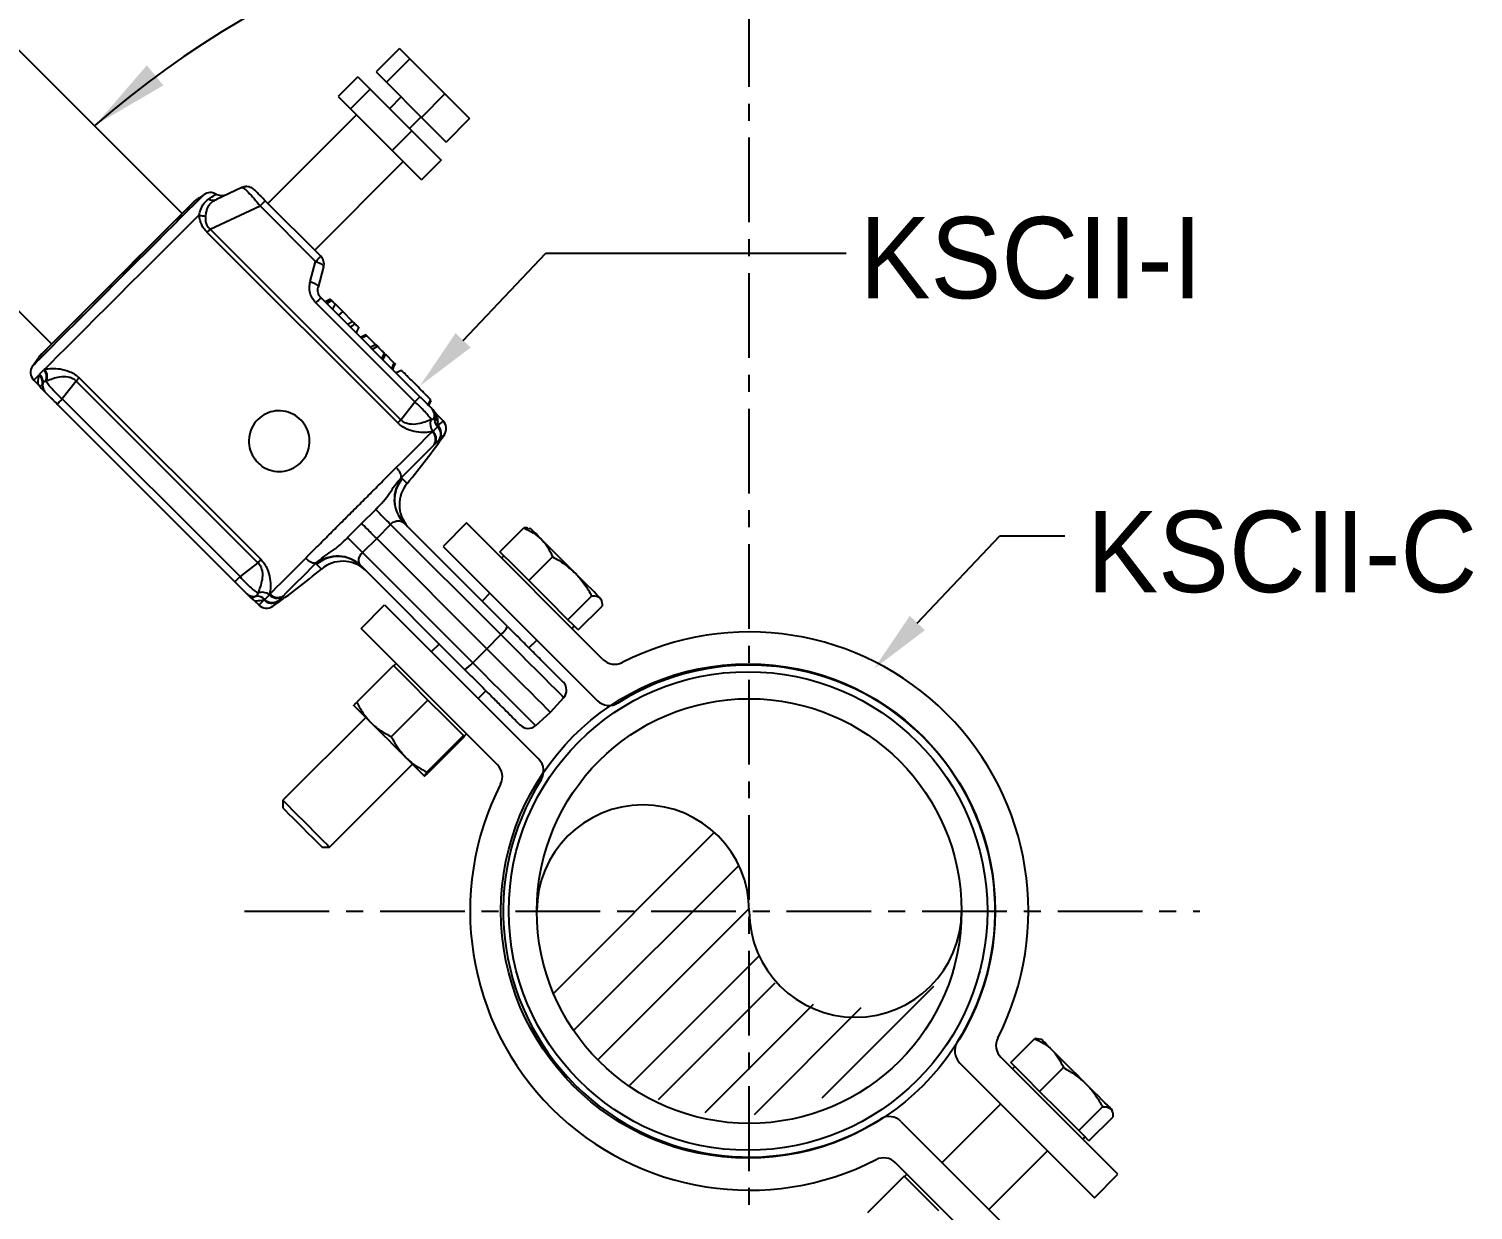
# Model space of a CAD drawing. Header units: millimetres. Extents: x 0 to 42050, y 0 to 29700.
# Drawn here: x 10152 to 12283, y 19107 to 20850 of the extents above; entities that cross this region are included whole.
import ezdxf

# ---------------------------------------------------------------- set-up
doc = ezdxf.new("R2010")
doc.units = ezdxf.units.MM
doc.header["$LTSCALE"] = 50
doc.linetypes.add('CENTERX2', pattern=[4, 2.5, -0.5, 0.5, -0.5])
for name, color, linetype in [('3', 3, 'Continuous'), ('9', 7, 'Continuous'), ('KVC', 7, 'Continuous')]:
    doc.layers.add(name, color=color, linetype=linetype)
doc.styles.add('돋움', font='')
doc.styles.get('돋움').set_extended_font_data('Dotum')

msp = doc.modelspace()

# ---------------------------------------------------------------- linework, layer by layer
at = {"color": 1, "linetype": 'CENTERX2'}
msp.add_line((11214.6, 18965), (11214.6, 21654.7), dxfattribs=at)
at = {"color": 1, "linetype": 'CENTERX2', "elevation": 0}
msp.add_lwpolyline([(10469.8, 19548.6), (11879.5, 19548.6)], dxfattribs=at)
at = {"color": 1}
msp.add_arc((11211.3, 19599.7), 1467.7, 89.8725, 130.9417, dxfattribs=at)
msp.add_solid([(10350.2, 20767.1), (10325.7, 20796.6), (10249.5, 20708.4)], dxfattribs=at)
at = {"layer": '3'}
for p, q in [((10792.4, 20390.8), (10914.3, 20519.6)), ((10914.3, 20519.6), (11357.8, 20519.6)), ((11462.6, 19973.6), (11584.6, 20102.4)), ((11584.6, 20102.4), (11680.4, 20102.4))]:
    msp.add_line(p, q, dxfattribs=at)
for points in [[(10803.6, 20380.2), (10781.2, 20401.4), (10728.8, 20323.7)], [(11473.8, 19963), (11451.5, 19984.2), (11399.1, 19906.5)]]:
    msp.add_solid(points, dxfattribs=at)
at = {"layer": '9', "color": 8}
for p, q in [((11163.1, 19664.7), (10925.6, 19427.2)), ((11199.3, 19616), (10955.5, 19372.2)), ((11214.5, 19552.5), (10991, 19329)), ((11229.3, 19482.3), (11037.2, 19290.2)), ((11252.3, 19442.1), (11080.3, 19270.1)), ((11486.4, 19437.1), (11321.6, 19272.3)), ((11308.9, 19410.7), (11149.2, 19250.9)), ((11379.4, 19405.7), (11221.7, 19247.9))]:
    msp.add_line(p, q, dxfattribs=at)
at = {"layer": '9', "color": 7}
for radius in [364.7, 353.1]:
    msp.add_circle((11212.9, 19548.7), radius, dxfattribs=at)
at = {"layer": '9'}
msp.add_circle((11214.6, 19548.6), 313.4, dxfattribs=at)
for centre, start, end in [((11057.9, 19548.6), 0, 180), ((11371.3, 19548.6), 180, 0)]:
    msp.add_arc(centre, 156.7, start, end, dxfattribs=at)
at = {"layer": 'KVC', "color": 3, "linetype": 'Continuous', "lineweight": 25}
for p, q in [((10377.7, 20577.9), (9681.6, 21274)), ((9481.1, 21089.6), (10185.3, 20385.4)), ((10465.9, 20616.3), (10428.7, 20598.9)), ((10381, 20580.9), (10387.7, 20587.5)), ((10390.6, 20590.7), (10385.8, 20586)), ((10386.8, 20582.7), (10395, 20590.9)), ((10387.7, 20587.5), (10392.5, 20592.4)), ((10393.4, 20593.6), (10390.6, 20590.7)), ((10392.5, 20592.4), (10395.4, 20595.3)), ((10394.4, 20594.6), (10393.4, 20593.6)), ((10395, 20590.9), (10401.6, 20597.4)), ((10395.4, 20595.3), (10396.4, 20596.3)), ((10401.6, 20597.4), (10406.3, 20602.2)), ((10406.3, 20602.2), (10409.1, 20605)), ((10409.1, 20605), (10410.1, 20606)), ((10419.2, 20554.8), (10492.9, 20589.2)), ((10492.9, 20589.2), (10494.6, 20590.8)), ((10492.9, 20589.2), (10574.8, 20507.3)), ((10494.6, 20590.8), (10496, 20592.3)), ((10496, 20592.3), (10497.3, 20593.6)), ((10497.3, 20593.6), (10498.4, 20594.7)), ((10498.4, 20594.7), (10499.3, 20595.6)), ((10499.3, 20595.6), (10500, 20596.2)), ((10500, 20596.2), (10500.4, 20596.6)), ((10500.4, 20596.6), (10500.5, 20596.8)), ((10582.4, 20514.9), (10500.5, 20596.8)), ((10371.1, 20571.2), (10361.3, 20561.5)), ((10362.8, 20562.7), (10372.7, 20572.6)), ((10365.9, 20561.8), (10377.1, 20573)), ((10379.3, 20579.5), (10371.1, 20571.2)), ((10372.7, 20572.6), (10381, 20580.9)), ((10377.1, 20573), (10386.8, 20582.7)), ((10385.8, 20586), (10379.3, 20579.5)), ((10391.7, 20564.9), (10402.8, 20576)), ((10350.2, 20550.4), (10337.9, 20538.1)), ((10339, 20538.9), (10351.5, 20551.4)), ((10340, 20535.9), (10353.5, 20549.4)), ((10361.3, 20561.5), (10350.2, 20550.4)), ((10351.5, 20551.4), (10362.8, 20562.7)), ((10353.5, 20549.4), (10365.9, 20561.8)), ((10365.1, 20538.3), (10379.1, 20552.3)), ((10379.1, 20552.3), (10391.7, 20564.9)), ((10414.6, 20550.2), (10415.1, 20550.7)), ((10695.9, 20269), (10414.6, 20550.2)), ((10415.1, 20550.7), (10415.6, 20551.2)), ((10415.6, 20551.2), (10416.2, 20551.8)), ((10416.2, 20551.8), (10416.7, 20552.3)), ((10416.7, 20552.3), (10417.3, 20552.9)), ((10417.3, 20552.9), (10418, 20553.5)), ((10418, 20553.5), (10418.6, 20554.2)), ((10418.6, 20554.2), (10419.2, 20554.8)), ((10419.2, 20554.8), (10700.5, 20273.6)), ((10324.7, 20524.9), (10310.7, 20510.9)), ((10311.3, 20511.2), (10325.6, 20525.4)), ((10337.9, 20538.1), (10324.7, 20524.9)), ((10325.6, 20525.4), (10339, 20538.9)), ((10325.7, 20521.6), (10340, 20535.9)), ((10334.2, 20507.4), (10350.1, 20523.3)), ((10350.1, 20523.3), (10365.1, 20538.3)), ((10295.3, 20491.2), (10310.7, 20506.6)), ((10310.7, 20510.9), (10296.2, 20496.4)), ((10296.6, 20496.5), (10311.3, 20511.2)), ((10310.7, 20506.6), (10325.7, 20521.6)), ((10317.7, 20490.9), (10334.2, 20507.4)), ((10566.8, 20477.5), (10574.8, 20507.3)), ((10574.8, 20507.3), (10576.4, 20508.9)), ((10574.8, 20507.3), (10577.4, 20506.4)), ((10576.4, 20508.9), (10577.9, 20510.4)), ((10577.4, 20506.4), (10579.8, 20505.4)), ((10577.9, 20510.4), (10579.2, 20511.7)), ((10579.2, 20511.7), (10580.3, 20512.8)), ((10579.8, 20505.4), (10581.9, 20504.3)), ((10580.3, 20512.8), (10581.2, 20513.7)), ((10581.2, 20513.7), (10581.8, 20514.4)), ((10581.8, 20514.4), (10582.2, 20514.8)), ((10581.9, 20504.3), (10583.7, 20503.2)), ((10582.2, 20514.8), (10582.4, 20514.9)), ((10583.7, 20503.2), (10585.1, 20502.1)), ((10585.1, 20502.1), (10586.1, 20501.1)), ((10281.5, 20481.7), (10266.7, 20466.9)), ((10266.7, 20466.5), (10281.6, 20481.5)), ((10279.7, 20475.6), (10295.3, 20491.2)), ((10296.2, 20496.4), (10281.5, 20481.7)), ((10281.6, 20481.5), (10296.6, 20496.5)), ((10300.8, 20474), (10317.7, 20490.9)), ((10586.6, 20499.2), (10578.6, 20469.4)), ((10586.1, 20501.1), (10586.6, 20500.1)), ((10586.6, 20500.1), (10586.6, 20499.2)), ((10249, 20444.9), (10264.2, 20460.1)), ((10251.9, 20451.8), (10266.7, 20466.5)), ((10266.7, 20466.9), (10252.3, 20452.4)), ((10264.2, 20460.1), (10279.7, 20475.6)), ((10283.9, 20457.1), (10300.8, 20474)), ((10566.8, 20477.5), (10569.4, 20476.6)), ((10569.4, 20476.6), (10571.8, 20475.6)), ((10571.8, 20475.6), (10573.9, 20474.5)), ((10573.9, 20474.5), (10575.7, 20473.4)), ((10575.7, 20473.4), (10577.1, 20472.3)), ((10577.1, 20472.3), (10578.1, 20471.3)), ((10578.1, 20471.3), (10578.6, 20470.3)), ((10578.6, 20470.3), (10578.6, 20469.4)), ((10238.3, 20438.4), (10225, 20425.2)), ((10234.3, 20430.2), (10249, 20444.9)), ((10237.7, 20437.6), (10251.9, 20451.8)), ((10252.3, 20452.4), (10238.3, 20438.4)), ((10250.7, 20423.9), (10267.1, 20440.3)), ((10267.1, 20440.3), (10283.9, 20457.1)), ((10575.2, 20446.1), (10576.8, 20447.7)), ((10721.2, 20300.1), (10575.2, 20446.1)), ((10576.8, 20447.7), (10578.3, 20449.1)), ((10578.3, 20449.1), (10579.6, 20450.4)), ((10579.6, 20450.4), (10580.7, 20451.6)), ((10580.7, 20451.6), (10581.6, 20452.5)), ((10581.6, 20452.5), (10582.3, 20453.1)), ((10582.3, 20453.1), (10582.7, 20453.5)), ((10582.7, 20453.5), (10582.8, 20453.6)), ((10728.8, 20307.7), (10582.8, 20453.6)), ((10592.7, 20449.6), (10588.7, 20447.7)), ((10591.5, 20445), (10598.2, 20449.8)), ((10596.6, 20451.4), (10592.7, 20449.6)), ((10603.4, 20444.6), (10599.7, 20436.7)), ((10614.8, 20433.2), (10603.4, 20444.6)), ((10211.8, 20411.6), (10224.3, 20424.1)), ((10225, 20425.2), (10212.7, 20412.9)), ((10220.4, 20416.3), (10234.3, 20430.2)), ((10224.3, 20424.1), (10237.7, 20437.6)), ((10235.1, 20408.3), (10250.7, 20423.9)), ((10614.8, 20433.2), (10608.7, 20427.8)), ((10629.2, 20418.8), (10614.8, 20433.2)), ((10621.7, 20414.8), (10629.2, 20418.8)), ((10190.6, 20390.5), (10200.5, 20400.4)), ((10201.6, 20401.8), (10191.9, 20392.1)), ((10195.6, 20391.5), (10207.4, 20403.3)), ((10200.5, 20400.4), (10211.8, 20411.6)), ((10212.7, 20412.9), (10201.6, 20401.8)), ((10207.4, 20403.3), (10220.4, 20416.3)), ((10220.4, 20393.6), (10235.1, 20408.3)), ((10645.1, 20397.1), (10641.2, 20395.2)), ((10649.1, 20398.9), (10641.3, 20395.2)), ((10650.3, 20397.7), (10642.6, 20393.9)), ((10649, 20399), (10645.1, 20397.1)), ((10650.3, 20397.7), (10649.1, 20398.9)), ((10663.2, 20384.8), (10650.3, 20397.7)), ((10170.8, 20370.7), (10175.6, 20375.5)), ((10177.2, 20377.3), (10172.4, 20372.6)), ((10175.6, 20375.5), (10182.2, 20382.1)), ((10176.1, 20372), (10185.1, 20381)), ((10183.7, 20383.9), (10177.2, 20377.3)), ((10182.2, 20382.1), (10190.6, 20390.5)), ((10191.9, 20392.1), (10183.7, 20383.9)), ((10185.1, 20381), (10195.6, 20391.5)), ((10194.6, 20367.8), (10206.8, 20380)), ((10206.8, 20380), (10220.4, 20393.6)), ((10655.5, 20381), (10663.2, 20384.8)), ((10658.5, 20377.9), (10666, 20382)), ((10663.2, 20384.8), (10666, 20382)), ((10157.2, 20353), (10157.4, 20353.3)), ((10157.4, 20353.3), (10159.3, 20355.2)), ((10159.3, 20355.2), (10163.1, 20359)), ((10163.1, 20359), (10168.7, 20364.6)), ((10166.9, 20366.7), (10167.9, 20367.7)), ((10167.9, 20367.7), (10170.8, 20370.7)), ((10169.5, 20369.7), (10168.6, 20368.7)), ((10168.7, 20364.6), (10176.1, 20372)), ((10172.4, 20372.6), (10169.5, 20369.7)), ((10175, 20348.3), (10184, 20357.2)), ((10184, 20357.2), (10194.6, 20367.8)), ((10672.6, 20363.9), (10676.4, 20371.6)), ((10677.8, 20370.2), (10674, 20362.5)), ((10690.9, 20357.1), (10677.8, 20370.2)), ((10687.1, 20349.3), (10690.9, 20357.1)), ((10159, 20332.2), (10159.5, 20332.7)), ((10159, 20332.2), (10165.4, 20325.8)), ((10159.5, 20332.7), (10160.9, 20334.1)), ((10160.9, 20334.1), (10163.3, 20336.5)), ((10163.3, 20336.5), (10166.6, 20339.8)), ((10166.9, 20340.4), (10166.6, 20339.8)), ((10167.1, 20340.9), (10166.9, 20340.4)), ((10167.1, 20340.9), (10174.1, 20347.8)), ((10175, 20348.3), (10174.1, 20347.8)), ((10221.5, 20330.7), (10222.1, 20331.4)), ((10222.1, 20331.4), (10222.8, 20332)), ((10222.8, 20332), (10223.4, 20332.6)), ((10223.4, 20332.6), (10224, 20333.2)), ((10224, 20333.2), (10224.5, 20333.8)), ((10224.5, 20333.8), (10225.1, 20334.3)), ((10225.1, 20334.3), (10225.6, 20334.9)), ((10225.6, 20334.9), (10226.1, 20335.3)), ((10226.1, 20335.3), (10494.2, 20067.3)), ((10701.5, 20346.5), (10693.7, 20342.8)), ((10167.6, 20323), (10169.9, 20320.1)), ((10172.1, 20327.7), (10171.9, 20326.8)), ((10171.9, 20327), (10172, 20327.4)), ((10176.7, 20330.6), (10177.9, 20331.1)), ((10221.5, 20330.7), (10200.9, 20304.3)), ((10489.5, 20062.7), (10221.5, 20330.7)), ((10193.3, 20296.8), (10193.4, 20296.9)), ((10193.3, 20296.8), (10455.6, 20034.5)), ((10193.4, 20296.9), (10193.8, 20297.3)), ((10193.8, 20297.3), (10194.5, 20298)), ((10194.5, 20298), (10195.4, 20298.8)), ((10195.4, 20298.8), (10196.5, 20300)), ((10196.5, 20300), (10197.8, 20301.3)), ((10197.8, 20301.3), (10199.3, 20302.7)), ((10199.3, 20302.7), (10200.9, 20304.3)), ((10200.9, 20304.3), (10463.2, 20042.1)), ((10700.5, 20273.6), (10721.2, 20300.1)), ((10721.2, 20300.1), (10728.8, 20307.7)), ((10696.4, 20269.5), (10695.9, 20269)), ((10696.9, 20270), (10696.4, 20269.5)), ((10697.4, 20270.5), (10696.9, 20270)), ((10698, 20271.1), (10697.4, 20270.5)), ((10698.6, 20271.7), (10698, 20271.1)), ((10699.2, 20272.3), (10698.6, 20271.7)), ((10699.8, 20272.9), (10699.2, 20272.3)), ((10700.5, 20273.6), (10699.8, 20272.9)), ((10745.5, 20273.8), (10745.4, 20273.8)), ((10745.4, 20273.8), (10745.4, 20273.8)), ((10745.4, 20273.8), (10745.4, 20273.8)), ((10745.4, 20273.8), (10745.4, 20273.8)), ((10745.4, 20273.8), (10745.4, 20273.8)), ((10745.4, 20273.8), (10745.4, 20273.8)), ((10745.9, 20273.9), (10745.5, 20273.8)), ((10747.2, 20274.1), (10745.9, 20273.9)), ((10748.6, 20274.6), (10747.2, 20274.1)), ((10749.2, 20275.5), (10748.6, 20274.6)), ((10749.8, 20276.4), (10749.2, 20275.5)), ((10751.8, 20283.2), (10749.4, 20286.4)), ((10750, 20276.7), (10749.8, 20276.4)), ((10749.8, 20274.9), (10749.8, 20276)), ((10750, 20276.7), (10750.1, 20277.6)), ((10762.9, 20272.2), (10751.8, 20283.3)), ((10755.4, 20264.7), (10755.3, 20270.9)), ((10758.7, 20268), (10755.4, 20264.7)), ((10761, 20270.3), (10758.7, 20268)), ((10762.4, 20271.7), (10761, 20270.3)), ((10762.9, 20272.2), (10762.4, 20271.7)), ((10736.5, 20245.8), (10741.9, 20251.2)), ((10741.9, 20251.2), (10746.7, 20256)), ((10748, 20256.7), (10746.7, 20256)), ((10748, 20256.7), (10754.8, 20263.4)), ((10755.4, 20264.7), (10754.8, 20263.4)), ((10760.8, 20247.6), (10757.8, 20244.6)), ((10763, 20249.8), (10760.8, 20247.6)), ((10764.3, 20251.1), (10763, 20249.8)), ((10764.7, 20251.5), (10764.3, 20251.1)), ((10709.7, 20219), (10717.1, 20226.4)), ((10717.1, 20226.4), (10724.1, 20233.4)), ((10724.1, 20233.4), (10730.5, 20239.8)), ((10730.5, 20239.8), (10736.5, 20245.8)), ((10734.6, 20221.4), (10740.1, 20227)), ((10740.1, 20227), (10745.2, 20232)), ((10745.2, 20232), (10749.7, 20236.5)), ((10749.7, 20236.5), (10750.6, 20237.4)), ((10756.8, 20243.7), (10750.6, 20237.4)), ((10756.8, 20243.7), (10757.8, 20244.6)), ((10693.7, 20203.1), (10701.9, 20211.2)), ((10701.9, 20211.2), (10709.7, 20219)), ((10715.2, 20202.1), (10722.1, 20208.9)), ((10722.1, 20208.9), (10728.6, 20215.4)), ((10728.6, 20215.4), (10734.6, 20221.4)), ((10700.4, 20187.2), (10708, 20194.8)), ((10700.4, 20187.2), (10702, 20187.2)), ((10702, 20187.2), (10702.7, 20186.9)), ((10702.7, 20186.9), (10709.8, 20179.8)), ((10708, 20194.8), (10715.2, 20202.1)), ((10642.4, 20120.7), (10663.5, 20141.4)), ((10621.7, 20099.7), (10642.4, 20120.7)), ((10685.5, 20119.1), (10664.9, 20098.2)), ((10685.5, 20119.1), (10848.1, 19956.5)), ((10705.3, 20121.2), (10704.4, 20122.1)), ((10857.9, 19968.6), (10705.3, 20121.2)), ((10797.3, 20121.4), (10762.8, 20086.8)), ((10998.8, 19919.9), (10797.3, 20121.4)), ((10664.9, 20098.2), (10644, 20077.6)), ((10664.9, 20098.2), (10827.5, 19935.7)), ((10711.1, 20115.5), (10711.9, 20114.7)), ((10644, 20077.6), (10806.6, 19915)), ((10762.8, 20086.8), (10990.6, 19859)), ((10489.5, 20062.7), (10463.2, 20042.1)), ((10490.2, 20063.3), (10489.5, 20062.7)), ((10490.8, 20064), (10490.2, 20063.3)), ((10491.4, 20064.6), (10490.8, 20064)), ((10492, 20065.2), (10491.4, 20064.6)), ((10492.6, 20065.7), (10492, 20065.2)), ((10493.2, 20066.3), (10492.6, 20065.7)), ((10493.7, 20066.8), (10493.2, 20066.3)), ((10494.2, 20067.3), (10493.7, 20066.8)), ((10544.1, 20053.4), (10551.9, 20061.2)), ((10551.9, 20061.2), (10560.1, 20069.4)), ((10561.1, 20047.9), (10568.4, 20055.2)), ((10568.4, 20055.2), (10576, 20062.8)), ((10576, 20062.8), (10575.9, 20061.1)), ((10576.3, 20060.4), (10575.9, 20061.1)), ((10579.4, 20057.3), (10576.3, 20060.4)), ((10581.6, 20055.1), (10579.4, 20057.3)), ((10582.9, 20053.8), (10581.6, 20055.1)), ((10641.1, 20058.8), (10641.9, 20057.9)), ((10641.9, 20057.9), (10794.6, 19905.2)), ((10852.7, 20073), (10849.2, 20069.5)), ((10455.6, 20034.5), (10455.7, 20034.6)), ((10455.7, 20034.6), (10456.1, 20035)), ((10456.1, 20035), (10456.8, 20035.7)), ((10456.8, 20035.7), (10457.7, 20036.6)), ((10457.7, 20036.6), (10458.8, 20037.7)), ((10458.8, 20037.7), (10460.1, 20039)), ((10460.1, 20039), (10461.6, 20040.4)), ((10461.6, 20040.4), (10463.2, 20042.1)), ((10523.3, 20032.6), (10529.8, 20039.1)), ((10529.8, 20039.1), (10536.7, 20046)), ((10536.7, 20046), (10544.1, 20053.4)), ((10541.7, 20028.5), (10547.7, 20034.6)), ((10547.7, 20034.6), (10554.2, 20041)), ((10554.2, 20041), (10561.1, 20047.9)), ((10583.4, 20053.3), (10582.9, 20053.8)), ((10648.5, 20051.3), (10647.6, 20052.1)), ((10482.8, 20013), (10484.6, 20013)), ((10484.6, 20013), (10486.5, 20013.2)), ((10487.3, 20013.8), (10488.8, 20014.2)), ((10488.4, 20013.7), (10489.6, 20015.2)), ((10499.7, 20008.4), (10506.5, 20015.3)), ((10507.1, 20016.4), (10506.5, 20015.3)), ((10507.1, 20016.4), (10511.9, 20021.3)), ((10511.9, 20021.3), (10517.3, 20026.7)), ((10517.3, 20026.7), (10523.3, 20032.6)), ((10525.8, 20012.6), (10519.5, 20006.3)), ((10526.7, 20013.5), (10525.8, 20012.6)), ((10526.7, 20013.5), (10531.2, 20018)), ((10531.2, 20018), (10536.2, 20023)), ((10536.2, 20023), (10541.7, 20028.5)), ((10831.9, 20017.6), (10820.4, 20006.1)), ((10478.9, 20011.1), (10481.8, 20008.8)), ((10484.6, 20006.6), (10490.9, 20000.3)), ((10491.4, 20000.7), (10490.9, 20000.3)), ((10492.8, 20002.2), (10491.4, 20000.7)), ((10495.2, 20004.5), (10492.8, 20002.2)), ((10498.5, 20007.8), (10495.2, 20004.5)), ((10498.5, 20007.8), (10499.2, 20008.1)), ((10499.2, 20008.1), (10499.7, 20008.4)), ((10512.1, 19998.9), (10511.6, 19998.4)), ((10513.4, 20000.2), (10512.1, 19998.9)), ((10515.6, 20002.4), (10513.4, 20000.2)), ((10518.6, 20005.4), (10515.6, 20002.4)), ((10518.6, 20005.4), (10519.1, 20006)), ((10519.1, 20006), (10519.5, 20006.3)), ((10641.8, 19965.8), (10676.4, 20000.4)), ((10676.4, 20000.4), (10904.2, 19772.6)), ((10952.9, 19965.8), (10956.4, 19969.3)), ((10827.5, 19935.7), (10848.1, 19956.5)), ((10848.1, 19956.5), (10862.3, 19942.3)), ((10889.5, 19937), (10901.1, 19948.5)), ((10757, 19942.7), (10745.5, 19931.2)), ((10806.6, 19915), (10827.5, 19935.7)), ((10827.5, 19935.7), (10841.8, 19921.3)), ((10862.3, 19942.3), (10876.1, 19928.6)), ((10876.1, 19928.6), (10889, 19915.6)), ((10806.6, 19915), (10820.8, 19900.8)), ((10841.8, 19921.3), (10855.7, 19907.5)), ((10855.7, 19907.5), (10868.8, 19894.3)), ((10889, 19915.6), (10901, 19903.7)), ((10820.8, 19900.8), (10834.5, 19887.1)), ((10834.5, 19887.1), (10847.5, 19874.1)), ((10868.8, 19894.3), (10880.9, 19882.2)), ((10901, 19903.7), (10911.8, 19892.9)), ((10911.8, 19892.9), (10921.1, 19883.6)), ((10814.6, 19862.1), (10826.2, 19873.6)), ((10847.5, 19874.1), (10859.5, 19862.1)), ((10880.9, 19882.2), (10891.8, 19871.4)), ((10891.8, 19871.4), (10901.2, 19862)), ((10921.1, 19883.6), (10928.7, 19875.9)), ((10921.2, 19841.9), (10940.9, 19863.8)), ((10928.7, 19875.9), (10934.6, 19870)), ((10934.6, 19870), (10938.6, 19866)), ((10938.6, 19866), (10940.6, 19864)), ((10940.6, 19864), (10940.9, 19863.8)), ((10859.5, 19862.1), (10870.2, 19851.4)), ((10870.2, 19851.4), (10879.5, 19842.1)), ((10879.5, 19842.1), (10887.2, 19834.4)), ((10899.4, 19822.2), (10921.2, 19841.9)), ((10901.2, 19862), (10908.9, 19854.2)), ((10908.9, 19854.2), (10914.9, 19848.2)), ((10914.9, 19848.2), (10918.9, 19844.2)), ((10918.9, 19844.2), (10921, 19842.2)), ((10921, 19842.2), (10921.2, 19841.9)), ((10887.2, 19834.4), (10893.1, 19828.5)), ((10893.1, 19828.5), (10897.1, 19824.5)), ((10897.1, 19824.5), (10899.1, 19822.5)), ((10899.1, 19822.5), (10899.4, 19822.2)), ((10793.9, 19806.8), (10793.2, 19807.5)), ((10793.9, 19806.8), (10797.3, 19810.2)), ((10794.6, 19806.1), (10793.9, 19806.8)), ((11758.5, 19160.2), (11585.9, 19332.8)), ((11525, 19324.6), (11724, 19125.6)), ((11606.4, 19319.2), (11603, 19315.7)), ((11585.7, 19263.9), (11499.3, 19177.5)), ((11438.5, 19238.2), (11637.5, 19039.2)), ((11706.7, 19212), (11710.1, 19215.5)), ((11568.4, 19108.3), (11654.8, 19194.7)), ((11603, 19004.6), (11430.3, 19177.3)), ((11724, 19125.6), (11758.5, 19160.2))]:
    msp.add_line(p, q, dxfattribs=at)
at = {"layer": 'KVC', "color": 7, "linetype": 'Continuous', "lineweight": 25}
for p, q in [((10698.5, 20821.7), (10663.9, 20787.1)), ((10698.5, 20821.7), (10713.9, 20806.3)), ((10713.9, 20806.3), (10679.3, 20771.8)), ((10713.9, 20806.3), (10765.7, 20754.5)), ((10636.9, 20779.6), (10608.1, 20750.7)), ((10636.9, 20779.6), (10655.2, 20761.3)), ((10663.9, 20787.1), (10679.3, 20771.8)), ((10655.2, 20761.3), (10626.4, 20732.5)), ((10655.2, 20761.3), (10716.7, 20699.8)), ((10679.3, 20771.8), (10731.1, 20719.9)), ((10608.1, 20750.7), (10626.4, 20732.5)), ((10701.1, 20750), (10683.8, 20732.7)), ((10765.7, 20754.5), (10731.1, 20719.9)), ((10765.7, 20754.5), (10802.1, 20718.1)), ((10635.1, 20723.8), (10504.3, 20593)), ((10626.4, 20732.5), (10687.9, 20671)), ((10713.2, 20703.3), (10730.4, 20720.6)), ((10731.1, 20719.9), (10767.6, 20683.5)), ((10802.1, 20718.1), (10767.6, 20683.5)), ((10716.7, 20699.8), (10687.9, 20671)), ((10716.7, 20699.8), (10760, 20656.5)), ((10573.4, 20523.9), (10704.2, 20654.7)), ((10687.9, 20671), (10731.2, 20627.7)), ((10760, 20656.5), (10731.2, 20627.7)), ((10846.8, 20078.8), (10881.9, 20114)), ((10892.4, 20112.7), (10889.7, 20113.4)), ((10892.9, 20112.2), (10892.4, 20112.7)), ((10892.4, 20112.7), (10892.4, 20112.7)), ((10894.3, 20110.9), (10892.9, 20112.2)), ((10896.5, 20108.6), (10894.3, 20110.9)), ((10899.5, 20105.6), (10896.5, 20108.6)), ((10903.3, 20101.8), (10899.5, 20105.6)), ((10907.8, 20097.3), (10903.3, 20101.8)), ((10913, 20092.2), (10907.8, 20097.3)), ((10868.1, 20057.5), (10846.8, 20078.8)), ((10918.6, 20086.5), (10913, 20092.2)), ((10924.7, 20080.4), (10918.6, 20086.5)), ((10931.2, 20074), (10924.7, 20080.4)), ((10889.4, 20036.2), (10868.1, 20057.5)), ((10889.4, 20036.2), (10924.5, 20071.4)), ((10937.8, 20067.3), (10931.2, 20074)), ((10944.6, 20060.5), (10937.8, 20067.3)), ((10951.4, 20053.8), (10944.6, 20060.5)), ((10918.2, 20007.4), (10889.4, 20036.2)), ((10958, 20047.1), (10951.4, 20053.8)), ((10964.4, 20040.7), (10958, 20047.1)), ((10970.5, 20034.6), (10964.4, 20040.7)), ((10976.1, 20029), (10970.5, 20034.6)), ((10947.1, 19978.5), (10982.2, 20013.6)), ((10981.2, 20024), (10976.1, 20029)), ((10985.6, 20019.5), (10981.2, 20024)), ((10989.3, 20015.8), (10985.6, 20019.5)), ((10992.3, 20012.8), (10989.3, 20015.8)), ((10994.4, 20010.7), (10992.3, 20012.8)), ((10947.1, 19978.5), (10918.2, 20007.4)), ((10962.2, 19963.4), (10997.4, 19998.5)), ((10994.4, 20010.7), (10996.1, 20009)), ((10996.9, 20006.3), (10996.1, 20009)), ((10954.7, 19970.9), (10947.1, 19978.5)), ((10962.2, 19963.4), (10954.7, 19970.9)), ((10689.5, 19911.2), (10635.4, 19857)), ((10715.1, 19885.6), (10689.5, 19911.2)), ((10740.6, 19860), (10715.1, 19885.6)), ((10631.7, 19851.4), (10631.4, 19851.7)), ((10632.9, 19850.2), (10631.7, 19851.4)), ((10634.9, 19848.2), (10632.9, 19850.2)), ((10637.8, 19845.4), (10634.9, 19848.2)), ((10641.4, 19841.7), (10637.8, 19845.4)), ((10645.8, 19837.4), (10641.4, 19841.7)), ((10740.6, 19860), (10686.5, 19805.9)), ((10766.9, 19833.8), (10740.6, 19860)), ((10648.7, 19834.4), (10526.3, 19712.1)), ((10650.8, 19832.4), (10645.8, 19837.4)), ((10656.3, 19826.8), (10650.8, 19832.4)), ((10793.2, 19807.5), (10739, 19753.4)), ((10794.6, 19806.1), (10740.4, 19752)), ((10595.5, 19642.9), (10717.8, 19765.3)), ((10526.3, 19712.1), (10526.3, 19701)), ((10583.4, 19643.9), (10584.4, 19642.9)), ((10584.4, 19642.9), (10595.5, 19642.9)), ((10594.4, 19644.1), (10595.5, 19642.9)), ((11600.5, 19325.1), (11635.7, 19360.2)), ((11646.2, 19358.9), (11643.4, 19359.7)), ((11621.8, 19303.8), (11600.5, 19325.1)), ((11643.1, 19282.5), (11678.3, 19317.6)), ((11643.1, 19282.5), (11621.8, 19303.8)), ((11672, 19253.6), (11643.1, 19282.5)), ((11700.9, 19224.7), (11672, 19253.6)), ((11700.9, 19224.7), (11736, 19259.9)), ((11716, 19209.6), (11751.1, 19244.7)), ((11750.6, 19252.5), (11749.9, 19255.2)), ((11708.4, 19217.2), (11700.9, 19224.7)), ((11716, 19209.6), (11708.4, 19217.2)), ((11447.4, 19160.2), (11443.9, 19156.7)), ((11443.3, 19157.4), (11389.1, 19103.3)), ((11468.8, 19131.8), (11443.3, 19157.4)), ((11494.4, 19106.3), (11468.8, 19131.8))]:
    msp.add_line(p, q, dxfattribs=at)
at = {"layer": 'KVC', "color": 2, "linetype": 'Continuous', "lineweight": 25}
for p, q in [((10843.3, 19764.3), (10641.8, 19965.8)), ((10693.6, 19913.9), (10690.2, 19910.5)), ((10793.2, 19807.5), (10766.9, 19833.8))]:
    msp.add_line(p, q, dxfattribs=at)
at = {"layer": 'KVC', "color": 7, "linetype": 'Continuous', "lineweight": 25, "elevation": 0, "flags": 128}
for points in [[(10708.1, 19775), (10702, 19781.1), (10695.5, 19787.6), (10688.8, 19794.3), (10682.1, 19801.1), (10675.3, 19807.8), (10668.7, 19814.4), (10662.3, 19820.8), (10656.3, 19826.8)], [(10735.1, 19748), (10734.5, 19748.6), (10733, 19750.1), (10730.7, 19752.4), (10727.6, 19755.6), (10723.7, 19759.5), (10719.1, 19764.1), (10713.9, 19769.3), (10708.1, 19775)], [(10526.3, 19712.1), (10527.2, 19711.2), (10530.1, 19708.3), (10534.7, 19703.7), (10540.9, 19697.5), (10548.2, 19690.2), (10556.3, 19682.2), (10564.6, 19673.8), (10572.7, 19665.7), (10580.2, 19658.3), (10586.5, 19652), (10591.3, 19647.1), (10594.4, 19644.1)], [(10526.3, 19701), (10526.3, 19701), (10527.4, 19699.9), (10530.3, 19697), (10535, 19692.3), (10541, 19686.3), (10548, 19679.3), (10555.5, 19671.8), (10563, 19664.3), (10570, 19657.3), (10576, 19651.3), (10580.6, 19646.7), (10583.4, 19643.9)], [(11661.6, 19343.5), (11657.1, 19348), (11653.3, 19351.8), (11650.2, 19354.9), (11648, 19357.1), (11646.7, 19358.5), (11646.2, 19358.9), (11646.2, 19358.9)], [(11711.8, 19293.4), (11705.1, 19300), (11698.4, 19306.8), (11691.6, 19313.5), (11684.9, 19320.2), (11678.5, 19326.6), (11672.4, 19332.7), (11666.7, 19338.4), (11661.6, 19343.5)], [(11748.2, 19256.9), (11746.1, 19259.1), (11743.1, 19262), (11739.4, 19265.8), (11734.9, 19270.2), (11729.9, 19275.3), (11724.2, 19280.9), (11718.2, 19286.9), (11711.8, 19293.4)], [(11748.2, 19256.9), (11749.5, 19255.6), (11749.9, 19255.2)]]:
    msp.add_lwpolyline(points, dxfattribs=at)
at = {"layer": 'KVC', "color": 3, "linetype": 'Continuous', "lineweight": 25}
for centre, radius, start, end in [((10419.4, 20592.6), 16.3, 59.473, 124.8859), ((10472.8, 20601.5), 16.3, 88.068, 115), ((10472.8, 20601.5), 16.3, 45, 66.024), ((10405.9, 20583.1), 16.3, 125.8309, 135), ((10992.6, 19770.5), 1018.5, 124.8859, 125.8309), ((10422.9, 20611.7), 14.1, 243.4234, 294.2895), ((10411.6, 20596.6), 22.3, 246.9475, 272.3795), ((10570.9, 20503.4), 16.3, 345, 45), ((10170.5, 20343.7), 16.3, 145.1141, 225), ((10992.6, 19770.5), 1018.5, 144.1691, 145.1141), ((10180.1, 20357.2), 16.3, 135, 144.1691), ((10157.3, 20328.5), 14.7, 354.2141, 50.5495), ((10157.6, 20329.3), 14.5, 352.4434, 50.267), ((10157.7, 20329.9), 14.5, 351.3119, 49.708), ((10159.3, 20336.7), 18.4, 340.4719, 36.7802), ((10160.1, 20337), 18.7, 341.7623, 36.9918), ((10153.9, 20314.3), 16.3, 32.1614, 45), ((10188.1, 20325), 16.3, 196.7177, 225), ((10733.9, 20279.5), 16.3, 16.3262, 45), ((10764.4, 20274.4), 14.5, 170.9786, 229.0697), ((10751.4, 20260.8), 16.2, 325.1203, 45), ((9929.2, 20834), 1018.5, 320.0363, 325.1203), ((10736.1, 20244.4), 15.7, 329.6371, 47.5303), ((10743.5, 20252.3), 15.9, 327.1888, 44.4358), ((10744.4, 20253.2), 15.9, 327.0963, 46.1923), ((10740.1, 20156), 49.2, 140.5918, 223.5711), ((10739.8, 20155.4), 48.6, 139.7219, 224.7477), ((10747.3, 20148.4), 48.9, 140.0363, 221.3321), ((11143.4, 20594.3), 659.9, 223.3387, 226.063), ((10168.8, 19619.7), 659.9, 43.937, 46.6613), ((10607.2, 20023.1), 49.2, 46.4289, 129.4082), ((10607.7, 20023.3), 48.6, 45.2525, 130.278), ((10614.8, 20015.9), 48.9, 48.6797, 129.9637), ((9929.2, 20834), 1018.5, 304.8797, 309.9637), ((10483.8, 20029.3), 16.3, 225, 246.6559), ((10488.1, 19998.8), 14.5, 40.075, 97.5783), ((10488.7, 19998.9), 14.5, 40.7257, 98.7152), ((10495.5, 20000.5), 18.5, 53.3743, 109.3271), ((10517.8, 20026.1), 15.7, 223.7559, 300.5841), ((10518.7, 20027.1), 15.7, 222.4694, 300.363), ((10473.1, 19995), 16.3, 45, 57.8386), ((10502.4, 20011.7), 16.2, 225, 304.8797), ((10510, 20018.8), 15.9, 223.7974, 302.8857), ((10510.5, 20019.3), 15.9, 224.7791, 302.8311), ((10510.9, 20019.7), 15.9, 225.4198, 302.7967), ((10822, 19987.9), 40.8, 309.821, 331.7303), ((11214.6, 19548.6), 411.9, 332.9462, 117.0538), ((10775.2, 19941.2), 40.8, 298.2709, 320.1785), ((11016.1, 19937.2), 24.4, 225, 297.0538), ((11214.6, 19548.6), 363, 327.7572, 122.2428), ((10928.8, 19874.7), 16.3, 318, 45), ((11007.9, 19876.3), 24.4, 225, 302.2428), ((10888.5, 19834.4), 16.3, 225, 312), ((10826, 19747), 24.4, 332.9462, 45), ((10886.9, 19755.3), 24.4, 327.7572, 45), ((11214.6, 19548.6), 411.9, 152.9462, 297.0538), ((11214.6, 19548.6), 363, 147.7572, 302.2428), ((11542.3, 19341.9), 24.4, 147.7572, 225), ((11603.1, 19350.1), 24.4, 152.9462, 225), ((11421.3, 19220.9), 24.4, 45, 122.2428), ((11413, 19160), 24.4, 45, 117.0538)]:
    msp.add_arc(centre, radius, start, end, dxfattribs=at)
for points, knots in [([(10465.9, 20616.3), (10466.7, 20616.1), (10468.5, 20615.9), (10475.1, 20609.9), (10483.7, 20600.6), (10489.9, 20592.9), (10492.9, 20589.2)], [0, 0, 0, 0, 0.2429669, 0.5000015, 0.7570334, 1, 1, 1, 1]), ([(10480.5, 20615.9), (10479.3, 20616.4), (10477.1, 20617.4), (10473.5, 20617.8), (10470.1, 20617.4), (10468.1, 20616.5), (10467.2, 20616.1)], [0, 0, 0, 0, 0.254436, 0.509296, 0.759234, 1, 1, 1, 1]), ([(10500.5, 20596.8), (10498.4, 20598.9), (10495.2, 20602.1), (10491.4, 20605.9), (10488.9, 20608.5), (10486.8, 20610.5), (10484.8, 20612.5), (10484.5, 20612.8), (10484.3, 20613)], [0, 0, 0, 0, 0.244672, 0.372857, 0.500002, 0.627029, 0.755328, 1, 1, 1, 1]), ([(10402.8, 20576), (10404.4, 20581.4), (10407.5, 20592.1), (10413.6, 20596.8), (10416.6, 20599.2)], [0, 0, 0, 0, 0.499445, 1, 1, 1, 1]), ([(10412.5, 20574.3), (10412.9, 20576.5), (10413.7, 20580.8), (10415.1, 20585.9), (10417.6, 20590.8), (10422, 20595.4), (10426.5, 20597.7), (10428.7, 20598.9)], [0, 0, 0, 0, 0.175163, 0.342744, 0.499838, 0.74912, 1, 1, 1, 1]), ([(10416.6, 20599.2), (10420.1, 20601.4), (10426.7, 20605.8), (10427.2, 20606.1), (10427.4, 20606.3)], [0, 0, 0, 0, 0.525758, 1, 1, 1, 1]), ([(10443.2, 20605.7), (10441.9, 20605.2), (10439.5, 20604.3), (10435.4, 20604), (10431.4, 20604.7), (10429.1, 20605.9), (10427.9, 20606.5)], [0, 0, 0, 0, 0.247324, 0.500948, 0.754104, 1, 1, 1, 1]), ([(10414.6, 20550.2), (10412.8, 20552.2), (10409.2, 20556.2), (10405.7, 20562.9), (10403.5, 20569.7), (10403.1, 20573.9), (10402.8, 20576)], [0, 0, 0, 0, 0.25094, 0.499242, 0.738392, 1, 1, 1, 1]), ([(10412.5, 20574.3), (10412.3, 20572.6), (10411.8, 20569.5), (10412.5, 20564.3), (10414.7, 20559), (10417.7, 20556.2), (10419.2, 20554.8)], [0, 0, 0, 0, 0.272777, 0.500434, 0.749878, 1, 1, 1, 1]), ([(10575.2, 20446.1), (10573.4, 20448.2), (10569.7, 20452.5), (10566.5, 20460.6), (10565.2, 20469.3), (10566.3, 20474.8), (10566.8, 20477.5)], [0, 0, 0, 0, 0.241354, 0.493336, 0.749022, 1, 1, 1, 1]), ([(10582.8, 20453.6), (10581.9, 20454.7), (10580, 20456.9), (10578.4, 20460.9), (10577.8, 20465.2), (10578.3, 20467.9), (10578.6, 20469.4)], [0, 0, 0, 0, 0.2313475, 0.4759945, 0.7195793, 1, 1, 1, 1]), ([(10597, 20450.9), (10595.9, 20450.4), (10594.1, 20449.4), (10591.6, 20448.1), (10590.2, 20447.4), (10589.5, 20447)], [0, 0, 0, 0, 0.436607, 0.718305, 1, 1, 1, 1]), ([(10597, 20450.9), (10597.2, 20450.8), (10597.5, 20450.5), (10598, 20450), (10598.2, 20449.8)], [0, 0, 0, 0, 0.481982, 1, 1, 1, 1]), ([(10598.2, 20449.8), (10598.6, 20449.4), (10599.5, 20448.5), (10600.8, 20447.2), (10601.9, 20446.1), (10602.7, 20445.3), (10603.2, 20444.7), (10603.6, 20444.4), (10603.3, 20444.6), (10603.4, 20444.6), (10603.4, 20444.6)], [0, 0, 0, 0, 0.0723334, 0.1446481, 0.2001943, 0.2560181, 0.3047503, 0.3911182, 0.7839019, 1, 1, 1, 1]), ([(10629.2, 20418.8), (10629.5, 20418.5), (10630.1, 20417.9), (10631, 20417), (10631.9, 20416), (10632.6, 20415.4), (10632.8, 20415.2)], [0, 0, 0, 0, 0.296082, 0.592152, 0.891061, 1, 1, 1, 1]), ([(10625.9, 20410.6), (10627, 20411.3), (10629.3, 20412.9), (10631.6, 20414.4), (10632.8, 20415.2)], [0, 0, 0, 0, 0.500001, 1, 1, 1, 1]), ([(10632.8, 20415.2), (10633.2, 20414.8), (10634.3, 20413.7), (10635.9, 20412.1), (10637.3, 20410.7), (10638, 20410), (10638.4, 20409.6), (10638.6, 20409.4), (10638.6, 20409.4), (10638.6, 20409.4)], [0, 0, 0, 0, 0.183403, 0.522091, 0.656508, 0.792213, 0.868913, 0.929008, 1, 1, 1, 1]), ([(10634.9, 20401.5), (10635.5, 20402.9), (10636.8, 20405.5), (10638, 20408.1), (10638.6, 20409.4)], [0, 0, 0, 0, 0.500002, 1, 1, 1, 1]), ([(10649, 20399), (10649, 20399), (10648.9, 20399.1), (10648.9, 20399.1), (10649, 20399), (10649.1, 20398.9)], [0, 0, 0, 0, 0.102365, 0.402083, 1, 1, 1, 1]), ([(10666, 20382), (10666.3, 20381.7), (10666.9, 20381.1), (10668.3, 20379.6), (10670.1, 20377.9), (10672, 20376), (10673.6, 20374.4), (10675.3, 20372.7), (10675.9, 20372), (10676.4, 20371.6)], [0, 0, 0, 0, 0.1047, 0.218407, 0.357681, 0.514315, 0.632637, 0.742377, 1, 1, 1, 1]), ([(10688.6, 20347.9), (10689.2, 20349.2), (10690.4, 20351.8), (10691.6, 20354.5), (10692.2, 20355.8)], [0, 0, 0, 0, 0.499994, 1, 1, 1, 1]), ([(10690.9, 20357.1), (10691.3, 20356.7), (10691.8, 20356.2), (10692.2, 20355.8), (10692.2, 20355.8), (10692.2, 20355.8)], [0, 0, 0, 0, 0.635622, 0.875114, 1, 1, 1, 1]), ([(10165.4, 20325.8), (10165.2, 20326.6), (10165, 20328.3), (10166.1, 20336), (10166.6, 20339.8)], [0, 0, 0, 0, 0.50123, 1, 1, 1, 1]), ([(10175, 20348.3), (10178.5, 20348.8), (10185.1, 20349.7), (10197.9, 20349), (10209.8, 20346), (10219.7, 20341), (10224, 20337.2), (10226.1, 20335.3)], [0, 0, 0, 0, 0.258085, 0.499506, 0.751926, 0.880248, 1, 1, 1, 1]), ([(10177.9, 20331.1), (10183.9, 20333.5), (10192.9, 20337.1), (10207.1, 20337.9), (10214.7, 20335.7), (10218.9, 20333.3), (10220.6, 20331.6), (10221.5, 20330.7)], [0, 0, 0, 0, 0.498661, 0.748501, 0.874746, 0.939231, 1, 1, 1, 1]), ([(10744.6, 20303.4), (10743.8, 20304.2), (10742.1, 20305.9), (10738, 20310), (10731.8, 20316.2), (10723.3, 20324.7), (10714.7, 20333.3), (10708.2, 20339.8), (10704.2, 20343.8), (10701.7, 20346.3), (10701.9, 20346.1), (10701.9, 20346.1)], [0, 0, 0, 0, 0.0744689, 0.1575571, 0.2548519, 0.4075341, 0.5711358, 0.6774603, 0.7834527, 0.9016713, 1, 1, 1, 1]), ([(10167.7, 20323), (10167.7, 20323), (10167.8, 20323), (10168.6, 20323.1), (10169.4, 20323.3), (10170.4, 20324), (10171.4, 20325.1), (10171.8, 20326.4), (10171.9, 20327)], [0, 0, 0, 0, 0.180147, 0.329244, 0.500355, 0.640102, 0.847201, 1, 1, 1, 1]), ([(10170, 20320.1), (10170.5, 20319.5), (10171.7, 20318.3), (10175.8, 20314.3), (10176.3, 20313.7), (10176.6, 20313.5)], [0, 0, 0, 0, 0.321356, 0.673135, 1, 1, 1, 1]), ([(10172.7, 20328.9), (10172.5, 20328.1), (10171.7, 20326.1), (10171.8, 20322.2), (10172.9, 20319.4), (10173.4, 20318)], [0, 0, 0, 0, 0.217215, 0.609083, 1, 1, 1, 1]), ([(10172.6, 20328.7), (10172.3, 20328), (10172, 20327.3), (10172, 20326.6), (10172, 20326.6)], [0, 0, 0, 0, 0.972107, 1, 1, 1, 1]), ([(10172.1, 20327.7), (10172.1, 20327.8), (10172.1, 20328.2), (10172.5, 20328.6), (10172.8, 20328.9)], [0, 0, 0, 0, 0.114036, 1, 1, 1, 1]), ([(10172.8, 20328.9), (10173, 20329.2), (10173.5, 20330.3), (10175.4, 20330.5), (10176.7, 20330.6)], [0, 0, 0, 0, 0.312223, 1, 1, 1, 1]), ([(10176.6, 20313.5), (10176.8, 20313.2), (10177.1, 20312.9), (10179.2, 20310.8), (10181.3, 20308.7), (10184, 20306.1), (10187.9, 20302.2), (10191.2, 20298.9), (10193.3, 20296.8)], [0, 0, 0, 0, 0.247485, 0.379032, 0.508931, 0.637281, 0.764817, 1, 1, 1, 1]), ([(10200.9, 20304.3), (10198.2, 20306.9), (10192.8, 20311.9), (10185.8, 20319.2), (10180, 20325.8), (10177.8, 20328.9), (10176.7, 20330.6)], [0, 0, 0, 0, 0.249665, 0.498478, 0.74209, 1, 1, 1, 1]), ([(10745.4, 20273.8), (10744.3, 20275.5), (10742, 20278.7), (10736.1, 20285.5), (10729.1, 20292.7), (10723.8, 20297.7), (10721.2, 20300.1)], [0, 0, 0, 0, 0.260583, 0.514957, 0.761294, 1, 1, 1, 1]), ([(10745.5, 20291), (10745.2, 20291.2), (10744.9, 20291.6), (10742.8, 20293.6), (10740.7, 20295.8), (10738.1, 20298.4), (10734.2, 20302.3), (10730.9, 20305.6), (10728.8, 20307.7)], [0, 0, 0, 0, 0.247485, 0.379032, 0.50893, 0.637281, 0.764819, 1, 1, 1, 1]), ([(10740.7, 20295.7), (10741.4, 20297), (10742.7, 20299.6), (10743.9, 20302.1), (10744.6, 20303.4)], [0, 0, 0, 0, 0.5, 1, 1, 1, 1]), ([(10742, 20294.5), (10742.6, 20295.8), (10743.8, 20298.4), (10745.1, 20301), (10745.7, 20302.3)], [0, 0, 0, 0, 0.500005, 1, 1, 1, 1]), ([(10749.4, 20286.4), (10749.3, 20286.5), (10748.8, 20287.7), (10747.8, 20288.6), (10746.9, 20289.5)], [0, 0, 0, 0, 0.075173, 1, 1, 1, 1]), ([(10487.2, 20212.7), (10484.3, 20216.8), (10478.5, 20224.9), (10475.5, 20239.9), (10477.2, 20255), (10483.9, 20268.8), (10494.8, 20279.5), (10508.3, 20286), (10523.3, 20287.7), (10538.2, 20284.4), (10551.2, 20276.4), (10560.8, 20264.6), (10565.9, 20250.4), (10566.2, 20235.3), (10561.4, 20220.8), (10552.1, 20208.7), (10539.4, 20200.4), (10524.9, 20196.6), (10509.8, 20197.9), (10496.5, 20203.6), (10490.1, 20209.9), (10487.2, 20212.7)], [0, 0, 0, 0, 0.052929, 0.105819, 0.159639, 0.213738, 0.266673, 0.318838, 0.371736, 0.4258, 0.479674, 0.532216, 0.584391, 0.637701, 0.691906, 0.745388, 0.797696, 0.850144, 0.903814, 0.957985, 1, 1, 1, 1]), ([(10746.7, 20256), (10743.3, 20255.5), (10736.7, 20254.6), (10723.9, 20255.3), (10712, 20258.3), (10702.2, 20263.4), (10697.9, 20267.2), (10695.9, 20269)], [0, 0, 0, 0, 0.258212, 0.499505, 0.751869, 0.880201, 1, 1, 1, 1]), ([(10745.4, 20273.8), (10739.3, 20271.3), (10730.1, 20267.4), (10715.5, 20266.4), (10707.6, 20268.5), (10703.2, 20271), (10701.4, 20272.7), (10700.5, 20273.6)], [0, 0, 0, 0, 0.498734, 0.748558, 0.874811, 0.939405, 1, 1, 1, 1]), ([(10748, 20256.7), (10747.2, 20258), (10745.6, 20260.5), (10744.4, 20265), (10744.2, 20269.7), (10745, 20272.5), (10745.4, 20273.8)], [0, 0, 0, 0, 0.245739, 0.501012, 0.755743, 1, 1, 1, 1]), ([(10749.3, 20275.5), (10749.6, 20276.3), (10750.3, 20278.4), (10750.2, 20282.2), (10749.2, 20285), (10748.7, 20286.4)], [0, 0, 0, 0, 0.225006, 0.613016, 1, 1, 1, 1]), ([(10750.2, 20280.8), (10750.1, 20281.8), (10750, 20283.8), (10749.7, 20285.8), (10749.5, 20286.2), (10749.4, 20286.4)], [0, 0, 0, 0, 0.329299, 0.675689, 1, 1, 1, 1]), ([(10750.2, 20280.8), (10750.3, 20279.9), (10750.6, 20278), (10751.7, 20275.4), (10753.2, 20272.9), (10754.6, 20271.6), (10755.3, 20270.9)], [0, 0, 0, 0, 0.247878, 0.500051, 0.7522, 1, 1, 1, 1]), ([(10751.8, 20283.2), (10752.4, 20282.2), (10753.7, 20280.2), (10754.7, 20274), (10755.3, 20270.9)], [0, 0, 0, 0, 0.4988936, 1, 1, 1, 1]), ([(10750.6, 20237.4), (10751.3, 20238.9), (10752.9, 20241.8), (10753, 20247.1), (10751.4, 20252.4), (10749.1, 20255.3), (10748, 20256.7)], [0, 0, 0, 0, 0.242549, 0.5, 0.757447, 1, 1, 1, 1]), ([(10560.1, 20069.4), (10565.3, 20074.6), (10575.6, 20084.9), (10592.3, 20101.6), (10609.4, 20118.8), (10626.9, 20136.2), (10644.4, 20153.7), (10661.5, 20170.9), (10678.2, 20187.5), (10688.6, 20197.9), (10693.7, 20203.1)], [0, 0, 0, 0, 0.124999, 0.249999, 0.375, 0.5, 0.625, 0.75, 0.875, 1, 1, 1, 1]), ([(10663.5, 20141.4), (10664.6, 20142.5), (10667, 20144.8), (10671, 20148.9), (10677.1, 20155.7), (10683.9, 20164.8), (10691.2, 20176.7), (10697.3, 20183.6), (10700.4, 20187.2)], [0, 0, 0, 0, 0.069727, 0.158577, 0.267617, 0.515846, 0.753065, 1, 1, 1, 1]), ([(10693.7, 20203.1), (10695, 20201.7), (10697.5, 20198.9), (10700, 20194.4), (10701.1, 20190.2), (10700.6, 20188.2), (10700.4, 20187.2)], [0, 0, 0, 0, 0.2500005, 0.5000018, 0.749998, 1, 1, 1, 1]), ([(10664.9, 20098.2), (10661.1, 20102.1), (10653.4, 20109.7), (10646.2, 20117), (10643, 20120.2), (10642.4, 20120.7)], [0, 0, 0, 0, 0.451319, 0.902621, 1, 1, 1, 1]), ([(10685.5, 20119.1), (10686.3, 20119.9), (10687.9, 20121.6), (10690.6, 20123.2), (10693.4, 20124.3), (10696.8, 20124.9), (10700.8, 20124.4), (10703.2, 20122.8), (10704.4, 20122.1)], [0, 0, 0, 0, 0.12301, 0.2505851, 0.3694019, 0.5002629, 0.7497059, 1, 1, 1, 1]), ([(10576, 20062.8), (10583, 20068.6), (10591.8, 20075.9), (10601.9, 20081.6), (10603.5, 20083.2), (10603.5, 20083.2), (10603.6, 20083.3), (10603.6, 20083.3), (10603.7, 20083.4), (10604.2, 20083.7), (10606.1, 20085.2), (10612.1, 20090), (10617.6, 20095.6), (10621.7, 20099.7)], [0, 0, 0, 0, 0.48104, 0.602181, 0.602187, 0.602227, 0.602336, 0.602744, 0.604322, 0.610506, 0.634933, 0.730908, 1, 1, 1, 1]), ([(10641.1, 20058.8), (10640.3, 20060), (10638.7, 20062.3), (10638.3, 20066.3), (10638.9, 20069.8), (10639.9, 20072.5), (10641.6, 20075.2), (10643.2, 20076.8), (10644, 20077.6)], [0, 0, 0, 0, 0.250383, 0.499913, 0.630837, 0.749678, 0.87712, 1, 1, 1, 1]), ([(10489.5, 20062.7), (10490.4, 20061.8), (10492.2, 20060), (10494.6, 20055.6), (10496.8, 20047.7), (10495.7, 20033.2), (10491.9, 20024), (10489.4, 20017.9)], [0, 0, 0, 0, 0.060556, 0.125313, 0.251253, 0.501034, 1, 1, 1, 1]), ([(10494.2, 20067.3), (10496, 20065.2), (10499.8, 20060.9), (10504.8, 20051.1), (10507.8, 20039.1), (10508.5, 20026.3), (10507.6, 20019.7), (10507.1, 20016.4)], [0, 0, 0, 0, 0.11976, 0.2485, 0.500441, 0.749848, 1, 1, 1, 1]), ([(10560.1, 20069.4), (10561.5, 20068.1), (10564.3, 20065.6), (10568.8, 20063.2), (10573, 20062), (10575, 20062.5), (10576, 20062.8)], [0, 0, 0, 0, 0.250002, 0.499995, 0.750001, 1, 1, 1, 1]), ([(10455.6, 20034.5), (10457.7, 20032.3), (10461, 20029.1), (10464.9, 20025.2), (10467.5, 20022.5), (10469.7, 20020.4), (10471.7, 20018.3), (10472, 20018), (10472.3, 20017.8)], [0, 0, 0, 0, 0.235179, 0.362604, 0.491069, 0.620855, 0.752515, 1, 1, 1, 1]), ([(10463.2, 20042.1), (10465.7, 20039.3), (10470.8, 20033.9), (10478, 20027), (10484.6, 20021.2), (10487.7, 20019), (10489.4, 20017.9)], [0, 0, 0, 0, 0.2496619, 0.4984818, 0.7420887, 1, 1, 1, 1]), ([(10472.3, 20017.8), (10472.5, 20017.5), (10473.1, 20016.9), (10477.2, 20012.9), (10478.3, 20011.7), (10478.9, 20011.1)], [0, 0, 0, 0, 0.3263293, 0.6776273, 1, 1, 1, 1]), ([(10476.8, 20014.6), (10478.2, 20014), (10481.1, 20013), (10484.9, 20012.9), (10486.9, 20013.6), (10487.7, 20013.9)], [0, 0, 0, 0, 0.392765, 0.786487, 1, 1, 1, 1]), ([(10481.8, 20008.8), (10481.8, 20008.9), (10481.8, 20009.1), (10481.9, 20010.1), (10482.5, 20011.3), (10483.7, 20012.5), (10485.4, 20013), (10486.2, 20013.2)], [0, 0, 0, 0, 0.20591, 0.384544, 0.582015, 0.810603, 1, 1, 1, 1]), ([(10489.4, 20017.9), (10489.2, 20016.7), (10488.9, 20014.2), (10487.3, 20013.5), (10486.5, 20013.2)], [0, 0, 0, 0, 0.492427, 1, 1, 1, 1]), ([(10484.6, 20006.6), (10485.4, 20006.4), (10487, 20006.2), (10494.7, 20007.3), (10498.5, 20007.8)], [0, 0, 0, 0, 0.501277, 1, 1, 1, 1]), ([(10857.9, 19968.6), (10863.2, 19963.4), (10873.9, 19952.7), (10889.4, 19937.1), (10904.1, 19922.4), (10917.1, 19909.5), (10927.6, 19899), (10935, 19891.5), (10939.5, 19887), (10940, 19886.5), (10940.3, 19886.2)], [0, 0, 0, 0, 0.1175276, 0.241234, 0.369432, 0.5, 0.630568, 0.758766, 0.8824725, 1, 1, 1, 1]), ([(10794.6, 19905.2), (10799.8, 19900), (10810.5, 19889.3), (10826, 19873.8), (10840.7, 19859), (10853.7, 19846.1), (10864.2, 19835.6), (10871.6, 19828.1), (10876.1, 19823.6), (10876.7, 19823.1), (10876.9, 19822.8)], [0, 0, 0, 0, 0.117528, 0.241234, 0.369432, 0.5, 0.630568, 0.758766, 0.882472, 1, 1, 1, 1])]:
    msp.add_open_spline(points, degree=3, knots=knots, dxfattribs=at)
at = {"layer": 'KVC', "color": 7, "linetype": 'Continuous', "lineweight": 25}
for points, knots in [([(10889.1, 20112.8), (10888.1, 20113.3), (10886.2, 20114.3), (10883.3, 20114.1), (10881.9, 20114)], [0, 0, 0, 0, 0.536185, 1, 1, 1, 1]), ([(10881.9, 20114), (10886.7, 20111.8), (10896.2, 20107.4), (10903.9, 20100.7), (10907.8, 20097.3)], [0, 0, 0, 0, 0.495458, 1, 1, 1, 1]), ([(10907.8, 20097.3), (10908.3, 20096.8), (10912.1, 20092.9), (10918.3, 20084.7), (10922.4, 20075.8), (10924.5, 20071.4)], [0, 0, 0, 0, 0.070089, 0.530784, 1, 1, 1, 1]), ([(10924.5, 20071.4), (10930.5, 20068), (10942.6, 20061.1), (10952.8, 20051.8), (10958, 20047.1)], [0, 0, 0, 0, 0.4954557, 1, 1, 1, 1]), ([(10958, 20047.1), (10958.7, 20046.4), (10963.8, 20041.2), (10972.6, 20030.4), (10979, 20019.3), (10982.2, 20013.6)], [0, 0, 0, 0, 0.070089, 0.530784, 1, 1, 1, 1]), ([(10982.2, 20013.6), (10983.6, 20013.7), (10988.8, 20013.9), (10992, 20012.1), (10994.4, 20010.7)], [0, 0, 0, 0, 0.257551, 1, 1, 1, 1]), ([(10994.4, 20010.7), (10995.1, 20009.9), (10997.4, 20007.1), (10997.4, 20002.1), (10997.4, 19998.5)], [0, 0, 0, 0, 0.268633, 1, 1, 1, 1]), ([(10631.4, 19851.7), (10631.4, 19851.7), (10631.3, 19851.9), (10632.1, 19853.1), (10634.3, 19855.7), (10635.4, 19857)], [0, 0, 0, 0, 0.07009, 0.530785, 1, 1, 1, 1]), ([(10635.4, 19857), (10638.2, 19851.6), (10644, 19840.6), (10652.2, 19831.4), (10656.3, 19826.8)], [0, 0, 0, 0, 0.495459, 1, 1, 1, 1]), ([(10656.3, 19826.8), (10656.9, 19826.2), (10661.5, 19821.7), (10671.2, 19814), (10681.4, 19808.6), (10686.5, 19805.9)], [0, 0, 0, 0, 0.070091, 0.530784, 1, 1, 1, 1]), ([(10686.5, 19805.9), (10688, 19803), (10693.9, 19791.7), (10702.1, 19782.1), (10708.1, 19775)], [0, 0, 0, 0, 0.257552, 1, 1, 1, 1]), ([(10708.1, 19775), (10710.6, 19772.7), (10719.7, 19764), (10730.9, 19757.9), (10739, 19753.4)], [0, 0, 0, 0, 0.268633, 1, 1, 1, 1]), ([(10739, 19753.4), (10737.9, 19751.9), (10735.5, 19749.1), (10735.2, 19748.4), (10735.1, 19748)], [0, 0, 0, 0, 0.495458, 1, 1, 1, 1]), ([(10735.1, 19748), (10735.1, 19748), (10735.3, 19747.9), (10736.5, 19748.7), (10739.1, 19750.9), (10740.4, 19752)], [0, 0, 0, 0, 0.07009, 0.5307846, 1, 1, 1, 1]), ([(11642.9, 19359.1), (11641.9, 19359.6), (11640, 19360.5), (11637, 19360.3), (11635.7, 19360.2)], [0, 0, 0, 0, 0.536185, 1, 1, 1, 1]), ([(11635.7, 19360.2), (11640.4, 19358), (11650, 19353.7), (11657.7, 19346.9), (11661.6, 19343.5)], [0, 0, 0, 0, 0.495459, 1, 1, 1, 1]), ([(11661.6, 19343.5), (11662.1, 19343), (11665.9, 19339.2), (11672.1, 19330.9), (11676.2, 19322.1), (11678.3, 19317.6)], [0, 0, 0, 0, 0.070092, 0.530784, 1, 1, 1, 1]), ([(11678.3, 19317.6), (11684.2, 19314.2), (11696.3, 19307.3), (11706.6, 19298), (11711.8, 19293.4)], [0, 0, 0, 0, 0.495459, 1, 1, 1, 1]), ([(11711.8, 19293.4), (11712.4, 19292.7), (11717.6, 19287.4), (11726.3, 19276.7), (11732.8, 19265.5), (11736, 19259.9)], [0, 0, 0, 0, 0.07009, 0.530786, 1, 1, 1, 1]), ([(11736, 19259.9), (11737.3, 19259.9), (11742.5, 19260.2), (11745.8, 19258.3), (11748.2, 19256.9)], [0, 0, 0, 0, 0.257551, 1, 1, 1, 1]), ([(11748.2, 19256.9), (11748.8, 19256.2), (11751.1, 19253.3), (11751.1, 19248.4), (11751.1, 19244.7)], [0, 0, 0, 0, 0.268633, 1, 1, 1, 1])]:
    msp.add_open_spline(points, degree=3, knots=knots, dxfattribs=at)

# ---------------------------------------------------------------- texts
at = {"layer": '3', "color": 4, "style": '돋움'}
for s, p in [('KSCII-I', (11377.3, 20452.9)), ('KSCII-C', (11713.2, 20019.2))]:
    msp.add_text(s, height=120, dxfattribs=at).set_placement(p)

doc.saveas('drawing.dxf')
